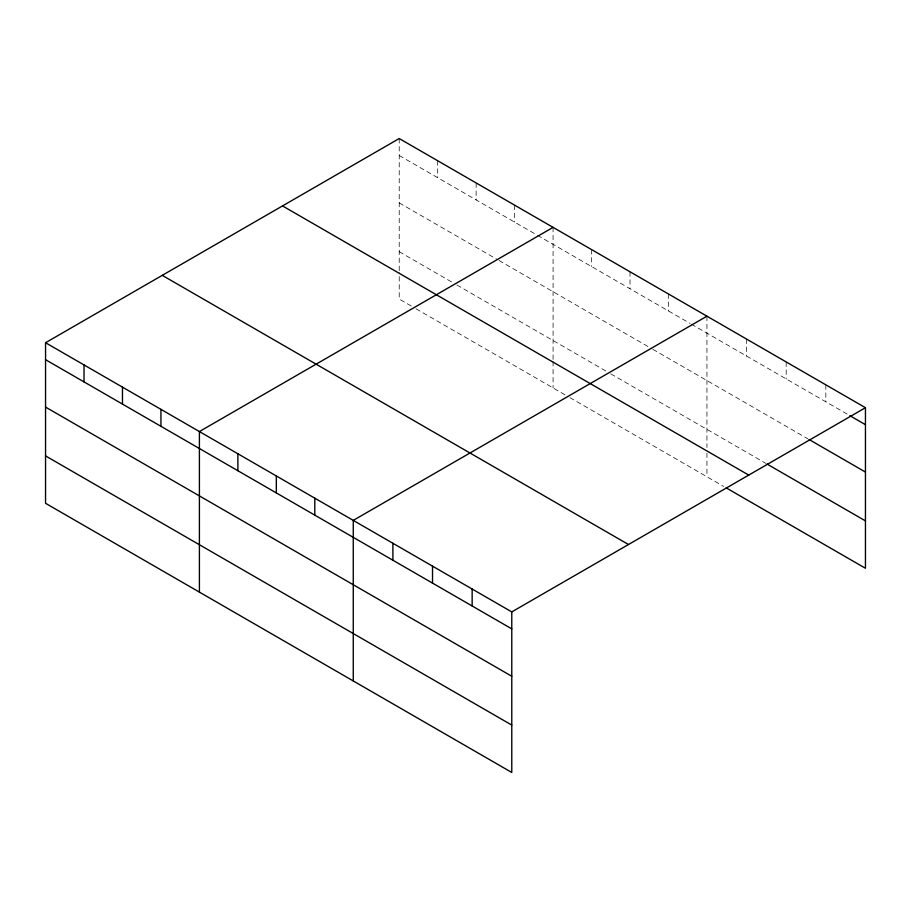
<?xml version="1.0" encoding="UTF-8"?>
<svg xmlns="http://www.w3.org/2000/svg" width="911" height="911" viewBox="0 0 911 911"><rect width="100%" height="100%" fill="white"/><g stroke="black" fill="none" stroke-linecap="round" stroke-linejoin="round"><path stroke-width="0.68" stroke-dasharray="4.55 3.42" d="M399.223 155.496L536.249 234.617M537.456 235.311L690.105 323.439M691.301 324.134L848.642 414.972M399.223 202.891L497.782 259.794M498.989 260.489L651.638 348.617M652.845 349.312L807.806 438.783M399.223 251.709L452.107 282.251M456.912 285.018L605.963 371.073M610.769 373.852L765.775 463.335M411.237 306.039L399.223 299.093L399.223 272.617M416.054 308.818L565.093 394.862M569.899 397.64L723.744 486.463M825.822 384.829L825.822 401.797M786.193 361.952L786.193 378.919M746.564 339.074L746.564 356.03M706.936 316.197L706.936 447.483M706.936 453.063L706.936 476.749M668.469 293.98L668.469 310.947M630.002 271.774L630.002 288.741M591.535 249.568L591.535 266.536M553.079 227.363L553.079 360.05M553.079 361.439L553.079 387.927M514.613 205.157L514.613 222.125M476.146 182.952L476.146 199.919M437.69 160.746L437.69 177.702M399.223 138.54L399.223 271.227"/><path stroke-width="1.37" d="M45.55 342.73L511.777 611.907L511.777 772.46L45.55 503.293L45.55 342.73L399.223 138.54L865.45 407.707L865.45 568.27L726.147 487.852M553.079 227.363L199.407 431.552L199.407 592.116M706.936 316.197L353.263 520.386L353.263 680.938M511.777 611.907L865.45 407.707M849.838 415.667L865.45 424.674M809.014 439.478L865.45 472.057M766.982 464.029L865.45 520.887M282.512 205.92L748.74 475.098M162.26 275.35L628.488 544.516M45.55 359.686L511.777 628.863M45.55 407.08L511.777 676.258M45.55 455.899L511.777 725.076M472.149 589.018L472.149 605.986M432.52 566.141L432.52 583.108M392.892 543.263L392.892 560.231M314.796 498.18L314.796 515.136M276.329 475.963L276.329 492.931M237.873 453.758L237.873 470.725M160.94 409.346L160.94 426.314M122.473 387.141L122.473 404.108M84.017 364.935L84.017 381.903"/></g></svg>
